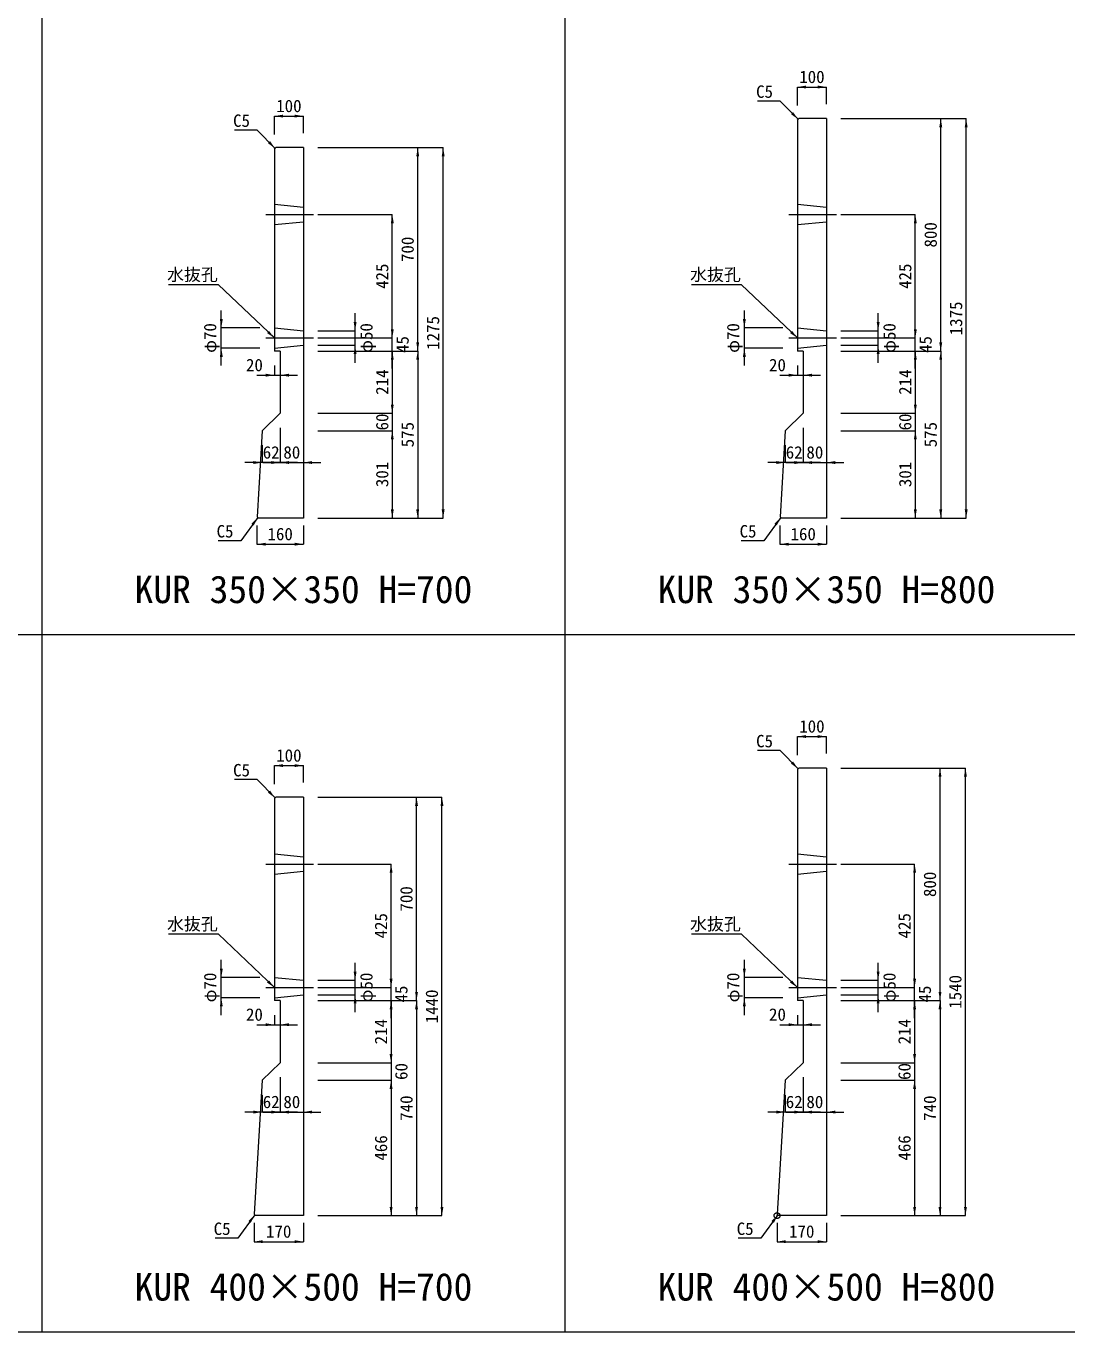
# Model space of a CAD drawing. Units: millimetres at full size, sheet at 1:40. Extents: x 86 to 35886, y -15691 to 10257.
# Drawn here: x 27032 to 30614, y 0 to 4493 of the extents above; entities that cross this region are included whole.
import ezdxf
from ezdxf.enums import TextEntityAlignment as Align

# ---------------------------------------------------------------- set-up
doc = ezdxf.new("R2010")
doc.units = ezdxf.units.MM
doc.header["$LTSCALE"] = 40
doc.header["$PDMODE"] = 32
doc.header["$PDSIZE"] = 20
doc.linetypes.add('DASHED', pattern=[7.5, 6, -1.5])
doc.linetypes.add('USER1', pattern=[28.575, 19.05, -3.175, 3.175, -3.175])
for name, color, linetype, lineweight in [('0_2', 7, 'USER1', 5), ('パネックスKUR', 2, 'Continuous', 20), ('図枠', 5, 'Continuous', 13), ('寸法線', 7, 'Continuous', 13), ('引出線', 4, 'Continuous', 13), ('補助線', 8, 'USER1', 13)]:
    doc.layers.add(name, color=color, linetype=linetype, lineweight=lineweight)
doc.layers.add('文字', color=7, linetype='Continuous')
doc.styles.add('ＭＳ ゴシック', font='')
doc.styles.get('ＭＳ ゴシック').set_extended_font_data('MS Gothic')

# ---------------------------------------------------------------- blocks, each defined once
blk = doc.blocks.new('filled_arrow')
at = {"color": 0, "linetype": 'Continuous', "lineweight": -2}
blk.add_solid([(7.5, 1.25), (0, 0), (7.5, -1.25)], dxfattribs=at)

msp = doc.modelspace()

# ---------------------------------------------------------------- linework, layer by layer
at = {"layer": '0_2'}
for p, q in [((27856.87, 3845), (28020.59, 3845)), ((29656.87, 3845), (29820.59, 3845)), ((27856.87, 3420), (28020.59, 3420)), ((29656.87, 3420), (29820.59, 3420)), ((27856.87, 1610), (28020.59, 1610)), ((29656.87, 1610), (29820.59, 1610)), ((27856.87, 1185), (28020.59, 1185)), ((29656.87, 1185), (29820.59, 1185))]:
    msp.add_line(p, q, dxfattribs=at)
at = {"layer": 'パネックスKUR'}
for p, q in [((29686.23, 4170), (29691.23, 4175)), ((29686.23, 4170), (29686.23, 3375)), ((29786.23, 4175), (29691.23, 4175)), ((29786.23, 4175), (29786.23, 2800)), ((27886.23, 4070), (27891.23, 4075)), ((27886.23, 4070), (27886.23, 3375)), ((27986.23, 4075), (27891.23, 4075)), ((27986.23, 4075), (27986.23, 2800)), ((27906.23, 3375), (27886.23, 3375)), ((27906.23, 3375), (27906.23, 3161)), ((29706.23, 3375), (29686.23, 3375)), ((29706.23, 3375), (29706.23, 3161)), ((27906.23, 3161), (27844.23, 3101)), ((29706.23, 3161), (29644.23, 3101)), ((27844.23, 3101), (27826.53, 2804.99)), ((29644.23, 3101), (29626.53, 2804.99)), ((27826.53, 2804.99), (27831.23, 2800)), ((27986.23, 2800), (27831.23, 2800)), ((29631.23, 2800), (29626.53, 2804.99)), ((29786.23, 2800), (29631.23, 2800)), ((29686.23, 1935), (29691.23, 1940)), ((29686.23, 1935), (29686.23, 1140)), ((29786.23, 1940), (29691.23, 1940)), ((29786.23, 1940), (29786.23, 400)), ((27886.23, 1835), (27891.23, 1840)), ((27886.23, 1835), (27886.23, 1140)), ((27986.23, 1840), (27891.23, 1840)), ((27986.23, 1840), (27986.23, 400)), ((27906.23, 1140), (27886.23, 1140)), ((27906.23, 1140), (27906.23, 926)), ((29706.23, 1140), (29686.23, 1140)), ((29706.23, 1140), (29706.23, 926)), ((27906.23, 926), (27844.23, 866)), ((29706.23, 926), (29644.23, 866)), ((27844.23, 866), (27816.53, 404.99)), ((29644.23, 866), (29616.53, 404.99)), ((27821.23, 400), (27816.53, 404.99)), ((29621.23, 400), (29616.53, 404.99)), ((27986.23, 400), (27821.23, 400)), ((29786.23, 400), (29621.23, 400))]:
    msp.add_line(p, q, dxfattribs=at)
at = {"layer": 'パネックスKUR', "linetype": 'DASHED', "lineweight": 5}
for p, q in [((27886.23, 3880), (27986.23, 3870)), ((29686.23, 3880), (29786.23, 3870)), ((27886.23, 3810), (27986.23, 3820)), ((29686.23, 3810), (29786.23, 3820)), ((27886.23, 3455), (27986.23, 3445)), ((29686.23, 3455), (29786.23, 3445)), ((27886.23, 3385), (27986.23, 3395)), ((29686.23, 3385), (29786.23, 3395)), ((27886.23, 1645), (27986.23, 1635)), ((29686.23, 1645), (29786.23, 1635)), ((27886.23, 1575), (27986.23, 1585)), ((29686.23, 1575), (29786.23, 1585)), ((27886.23, 1220), (27986.23, 1210)), ((29686.23, 1220), (29786.23, 1210)), ((27886.23, 1150), (27986.23, 1160)), ((29686.23, 1150), (29786.23, 1160))]:
    msp.add_line(p, q, dxfattribs=at)
at = {"layer": '図枠'}
for p, q in [((27086.23, 9000), (27086.23, 0)), ((28886.23, 9000), (28886.23, 0)), ((18686.23, 2400), (34286.23, 2400)), ((18686.23, 2400), (34286.23, 2400)), ((18686.23, 0), (34286.23, 0))]:
    msp.add_line(p, q, dxfattribs=at)
at = {"layer": '寸法線'}
for p, q in [((29686.23, 4283.55), (29786.23, 4283.55)), ((29686.23, 4220), (29686.23, 4283.55)), ((29786.23, 4225), (29786.23, 4283.55)), ((27886.23, 4183.55), (27986.23, 4183.55)), ((27886.23, 4120), (27886.23, 4183.55)), ((27986.23, 4125), (27986.23, 4183.55)), ((29836.23, 4175), (30267.07, 4175)), ((29836.23, 4175), (30179.57, 4175)), ((30179.57, 3375), (30179.57, 4175)), ((30267.07, 2800), (30267.07, 4175)), ((28036.23, 4075), (28467.07, 4075)), ((28036.23, 4075), (28379.57, 4075)), ((28379.57, 3375), (28379.57, 4075)), ((28467.07, 2800), (28467.07, 4075)), ((28036.23, 3845), (28292.07, 3845)), ((28292.07, 3420), (28292.07, 3845)), ((29836.23, 3845), (30092.07, 3845)), ((30092.07, 3420), (30092.07, 3845)), ((27703.62, 3325), (27703.62, 3515)), ((28164.15, 3335), (28164.15, 3505)), ((29503.62, 3325), (29503.62, 3515)), ((29964.15, 3335), (29964.15, 3505)), ((28292.07, 3315), (28292.07, 3480)), ((30092.07, 3315), (30092.07, 3480)), ((27836.23, 3455), (27703.62, 3455)), ((28036.23, 3445), (28164.15, 3445)), ((28036.23, 3420), (28292.07, 3420)), ((28036.23, 3420), (28292.07, 3420)), ((29636.23, 3455), (29503.62, 3455)), ((29836.23, 3445), (29964.15, 3445)), ((29836.23, 3420), (30092.07, 3420)), ((29836.23, 3420), (30092.07, 3420)), ((27836.23, 3385), (27703.62, 3385)), ((28036.23, 3395), (28164.15, 3395)), ((28036.23, 3375), (28379.57, 3375)), ((28036.23, 3375), (28292.07, 3375)), ((28036.23, 3375), (28379.57, 3375)), ((28036.23, 3375), (28292.07, 3375)), ((28292.07, 3375), (28292.07, 3161)), ((28379.57, 3375), (28379.57, 2800)), ((29636.23, 3385), (29503.62, 3385)), ((29836.23, 3395), (29964.15, 3395)), ((29836.23, 3375), (30179.57, 3375)), ((29836.23, 3375), (30092.07, 3375)), ((29836.23, 3375), (30179.57, 3375)), ((29836.23, 3375), (30092.07, 3375)), ((30092.07, 3375), (30092.07, 3161)), ((30179.57, 3375), (30179.57, 2800)), ((27886.23, 3325), (27886.23, 3292)), ((27906.23, 3325), (27906.23, 3292)), ((29686.23, 3325), (29686.23, 3292)), ((29706.23, 3325), (29706.23, 3292)), ((27826.23, 3292), (27966.23, 3292)), ((29626.23, 3292), (29766.23, 3292)), ((28292.07, 3221), (28292.07, 3041)), ((30092.07, 3221), (30092.07, 3041)), ((28036.23, 3161), (28292.07, 3161)), ((28036.23, 3161), (28292.07, 3161)), ((29836.23, 3161), (30092.07, 3161)), ((29836.23, 3161), (30092.07, 3161)), ((27906.23, 3111), (27906.23, 2991.41)), ((27906.23, 3111), (27906.23, 2991.41)), ((28036.23, 3101), (28292.07, 3101)), ((28036.23, 3101), (28292.07, 3101)), ((28292.07, 3101), (28292.07, 2800)), ((29706.23, 3111), (29706.23, 2991.41)), ((29706.23, 3111), (29706.23, 2991.41)), ((29836.23, 3101), (30092.07, 3101)), ((29836.23, 3101), (30092.07, 3101)), ((30092.07, 3101), (30092.07, 2800)), ((27844.23, 3051), (27844.23, 2991.41)), ((27986.23, 3051), (27986.23, 2991.41)), ((29644.23, 3051), (29644.23, 2991.41)), ((29786.23, 3051), (29786.23, 2991.41)), ((27966.23, 2991.41), (27784.23, 2991.41)), ((27846.23, 2991.41), (28046.23, 2991.41)), ((29766.23, 2991.41), (29584.23, 2991.41)), ((29646.23, 2991.41), (29846.23, 2991.41)), ((28036.23, 2800), (28467.07, 2800)), ((28036.23, 2800), (28379.57, 2800)), ((28036.23, 2800), (28292.07, 2800)), ((29836.23, 2800), (30267.07, 2800)), ((29836.23, 2800), (30179.57, 2800)), ((29836.23, 2800), (30092.07, 2800)), ((27826.23, 2775), (27826.23, 2710.43)), ((27986.23, 2775), (27986.23, 2710.43)), ((29626.23, 2775), (29626.23, 2710.43)), ((29786.23, 2775), (29786.23, 2710.43)), ((27826.23, 2710.43), (27986.23, 2710.43)), ((29626.23, 2710.43), (29786.23, 2710.43)), ((29686.23, 2048.55), (29786.23, 2048.55)), ((29686.23, 1985), (29686.23, 2048.55)), ((29786.23, 1990), (29786.23, 2048.55)), ((27886.23, 1948.55), (27986.23, 1948.55)), ((27886.23, 1885), (27886.23, 1948.55)), ((27986.23, 1890), (27986.23, 1948.55)), ((29836.23, 1940), (30264.57, 1940)), ((29836.23, 1940), (30177.07, 1940)), ((30177.07, 1140), (30177.07, 1940)), ((30264.57, 400), (30264.57, 1940)), ((28036.23, 1840), (28462.96, 1840)), ((28036.23, 1840), (28375.46, 1840)), ((28375.46, 1140), (28375.46, 1840)), ((28462.96, 400), (28462.96, 1840)), ((28036.23, 1610), (28287.96, 1610)), ((28287.96, 1185), (28287.96, 1610)), ((29836.23, 1610), (30089.57, 1610)), ((30089.57, 1185), (30089.57, 1610)), ((27703.62, 1090), (27703.62, 1280)), ((28164.15, 1100), (28164.15, 1270)), ((29503.62, 1090), (29503.62, 1280)), ((29964.15, 1100), (29964.15, 1270)), ((27836.23, 1220), (27703.62, 1220)), ((28287.96, 1080), (28287.96, 1245)), ((29636.23, 1220), (29503.62, 1220)), ((30089.57, 1080), (30089.57, 1245)), ((28036.23, 1210), (28164.15, 1210)), ((28036.23, 1185), (28287.96, 1185)), ((28036.23, 1185), (28287.96, 1185)), ((29836.23, 1210), (29964.15, 1210)), ((29836.23, 1185), (30089.57, 1185)), ((29836.23, 1185), (30089.57, 1185)), ((27836.23, 1150), (27703.62, 1150)), ((28036.23, 1160), (28164.15, 1160)), ((28036.23, 1140), (28375.46, 1140)), ((28036.23, 1140), (28287.96, 1140)), ((28036.23, 1140), (28375.46, 1140)), ((28036.23, 1140), (28287.96, 1140)), ((28287.96, 1140), (28287.96, 926)), ((28375.46, 1140), (28375.46, 400)), ((29636.23, 1150), (29503.62, 1150)), ((29836.23, 1160), (29964.15, 1160)), ((29836.23, 1140), (30177.07, 1140)), ((29836.23, 1140), (30089.57, 1140)), ((29836.23, 1140), (30177.07, 1140)), ((29836.23, 1140), (30089.57, 1140)), ((30089.57, 1140), (30089.57, 926)), ((30177.07, 1140), (30177.07, 400)), ((27886.23, 1090), (27886.23, 1057)), ((27906.23, 1090), (27906.23, 1057)), ((29686.23, 1090), (29686.23, 1057)), ((29706.23, 1090), (29706.23, 1057)), ((27826.23, 1057), (27966.23, 1057)), ((29626.23, 1057), (29766.23, 1057)), ((28287.96, 986), (28287.96, 806)), ((30089.57, 986), (30089.57, 806)), ((28036.23, 926), (28287.96, 926)), ((28036.23, 926), (28287.96, 926)), ((29836.23, 926), (30089.57, 926)), ((29836.23, 926), (30089.57, 926)), ((27906.23, 876), (27906.23, 756.41)), ((27906.23, 876), (27906.23, 756.41)), ((27986.23, 876), (27986.23, 756.41)), ((28036.23, 866), (28287.96, 866)), ((28036.23, 866), (28287.96, 866)), ((28287.96, 866), (28287.96, 400)), ((29706.23, 876), (29706.23, 756.41)), ((29706.23, 876), (29706.23, 756.41)), ((29786.23, 876), (29786.23, 756.41)), ((29836.23, 866), (30089.57, 866)), ((29836.23, 866), (30089.57, 866)), ((30089.57, 866), (30089.57, 400)), ((27844.23, 816), (27844.23, 756.41)), ((29644.23, 816), (29644.23, 756.41)), ((27966.23, 756.41), (27784.23, 756.41)), ((27846.23, 756.41), (28046.23, 756.41)), ((29766.23, 756.41), (29584.23, 756.41)), ((29646.23, 756.41), (29846.23, 756.41)), ((27816.23, 375), (27816.23, 310.43)), ((27986.23, 375), (27986.23, 310.43)), ((28036.23, 400), (28462.96, 400)), ((28036.23, 400), (28375.46, 400)), ((28036.23, 400), (28287.96, 400)), ((29616.23, 375), (29616.23, 310.43)), ((29786.23, 375), (29786.23, 310.43)), ((29836.23, 400), (30264.57, 400)), ((29836.23, 400), (30177.07, 400)), ((29836.23, 400), (30089.57, 400)), ((27816.23, 310.43), (27986.23, 310.43)), ((29616.23, 310.43), (29786.23, 310.43))]:
    msp.add_line(p, q, dxfattribs=at)
at = {"layer": '引出線'}
for points in [[(29688.73, 4172.5), (29627.24, 4235.21), (29549.47, 4235.21)], [(27888.73, 4072.5), (27827.24, 4135.21), (27749.47, 4135.21)], [(27886.23, 3420), (27693.77, 3603.45), (27522.03, 3603.45)], [(29686.23, 3420), (29493.77, 3603.45), (29322.03, 3603.45)], [(27828.88, 2802.5), (27770.45, 2722.24), (27692.69, 2722.24)], [(29628.88, 2802.5), (29570.45, 2722.24), (29492.69, 2722.24)], [(29688.73, 1937.5), (29627.24, 2000.21), (29549.47, 2000.21)], [(27888.73, 1837.5), (27827.24, 1900.21), (27749.47, 1900.21)], [(27886.23, 1185), (27693.77, 1368.45), (27522.03, 1368.45)], [(29686.23, 1185), (29493.77, 1368.45), (29322.03, 1368.45)], [(27818.88, 402.5), (27760.45, 322.24), (27682.69, 322.24)], [(29618.88, 402.5), (29560.45, 322.24), (29482.69, 322.24)]]:
    msp.add_lwpolyline(points, dxfattribs=at)
at = {"layer": '補助線'}
msp.add_point((29616.23, 400), dxfattribs=at)

# ---------------------------------------------------------------- block references
at = {"layer": '寸法線', "xscale": 4, "yscale": 4}
for p in [(29686.23, 4283.55), (27886.23, 4183.55), (27906.23, 3292), (29706.23, 3292), (27906.23, 2991.41), (27986.23, 2991.41), (29706.23, 2991.41), (29786.23, 2991.41), (27826.23, 2710.43), (29626.23, 2710.43), (29686.23, 2048.55), (27886.23, 1948.55), (27906.23, 1057), (29706.23, 1057), (27906.23, 756.41), (27986.23, 756.41), (29706.23, 756.41), (29786.23, 756.41), (27816.23, 310.43), (29616.23, 310.43)]:
    msp.add_blockref('filled_arrow', p, dxfattribs=at)
for p, rotation in [((29786.23, 4283.55), 180), ((27986.23, 4183.55), 180), ((30179.57, 4175), 270), ((30267.07, 4175), 270), ((28379.57, 4075), 270), ((28467.07, 4075), 270), ((28292.07, 3845), 270), ((30092.07, 3845), 270), ((27703.62, 3455), 90), ((28164.15, 3445), 90), ((29503.62, 3455), 90), ((29964.15, 3445), 90), ((28292.07, 3420), 90), ((28292.07, 3420), 90), ((30092.07, 3420), 90), ((30092.07, 3420), 90), ((27703.62, 3385), 270), ((28164.15, 3395), 270), ((28292.07, 3375), 270), ((28292.07, 3375), 270), ((28379.57, 3375), 90), ((28379.57, 3375), 270), ((29503.62, 3385), 270), ((29964.15, 3395), 270), ((30092.07, 3375), 270), ((30092.07, 3375), 270), ((30179.57, 3375), 90), ((30179.57, 3375), 270), ((27886.23, 3292), 180), ((29686.23, 3292), 180), ((28292.07, 3161), 90), ((28292.07, 3161), 90), ((30092.07, 3161), 90), ((30092.07, 3161), 90), ((28292.07, 3101), 270), ((28292.07, 3101), 270), ((30092.07, 3101), 270), ((30092.07, 3101), 270), ((27844.23, 2991.41), 180), ((27906.23, 2991.41), 180), ((29644.23, 2991.41), 180), ((29706.23, 2991.41), 180), ((28292.07, 2800), 90), ((28379.57, 2800), 90), ((28467.07, 2800), 90), ((30092.07, 2800), 90), ((30179.57, 2800), 90), ((30267.07, 2800), 90), ((27986.23, 2710.43), 180), ((29786.23, 2710.43), 180), ((29786.23, 2048.55), 180), ((27986.23, 1948.55), 180), ((30177.07, 1940), 270), ((30264.57, 1940), 270), ((28375.46, 1840), 270), ((28462.96, 1840), 270), ((28287.96, 1610), 270), ((30089.57, 1610), 270), ((27703.62, 1220), 90), ((28164.15, 1210), 90), ((28287.96, 1185), 90), ((28287.96, 1185), 90), ((29503.62, 1220), 90), ((29964.15, 1210), 90), ((30089.57, 1185), 90), ((30089.57, 1185), 90), ((28375.46, 1140), 90), ((30177.07, 1140), 90), ((27703.62, 1150), 270), ((28164.15, 1160), 270), ((28287.96, 1140), 270), ((28287.96, 1140), 270), ((28375.46, 1140), 270), ((29503.62, 1150), 270), ((29964.15, 1160), 270), ((30089.57, 1140), 270), ((30089.57, 1140), 270), ((30177.07, 1140), 270), ((27886.23, 1057), 180), ((29686.23, 1057), 180), ((28287.96, 926), 90), ((28287.96, 926), 90), ((30089.57, 926), 90), ((30089.57, 926), 90), ((28287.96, 866), 270), ((28287.96, 866), 270), ((30089.57, 866), 270), ((30089.57, 866), 270), ((27844.23, 756.41), 180), ((27906.23, 756.41), 180), ((29644.23, 756.41), 180), ((29706.23, 756.41), 180), ((28287.96, 400), 90), ((28375.46, 400), 90), ((28462.96, 400), 90), ((30089.57, 400), 90), ((30177.07, 400), 90), ((30264.57, 400), 90), ((27986.23, 310.43), 180), ((29786.23, 310.43), 180)]:
    msp.add_blockref('filled_arrow', p, dxfattribs=dict(at, rotation=rotation))
at = {"layer": '引出線', "xscale": 4, "yscale": 4}
for p, rotation in [((29688.73, 4172.5), 134.4), ((27888.73, 4072.5), 134.4), ((27886.23, 3420), 136.4), ((29686.23, 3420), 136.4), ((27828.88, 2802.5), 233.9), ((29628.88, 2802.5), 233.9), ((29688.73, 1937.5), 134.4), ((27888.73, 1837.5), 134.4), ((27886.23, 1185), 136.4), ((29686.23, 1185), 136.4), ((27818.88, 402.5), 233.9), ((29618.88, 402.5), 233.9)]:
    msp.add_blockref('filled_arrow', p, dxfattribs=dict(at, rotation=rotation))

# ---------------------------------------------------------------- texts
at = {"layer": '寸法線', "style": 'ＭＳ ゴシック'}
for s, p in [('100', (29736.23, 4318.55)), ('100', (27936.23, 4218.55)), ('20', (27817.64, 3327)), ('20', (29617.64, 3327)), ('62', (27875.23, 3026.41)), ('80', (27946.23, 3026.41)), ('62', (29675.23, 3026.41)), ('80', (29746.23, 3026.41)), ('160', (27906.23, 2745.43)), ('160', (29706.23, 2745.43)), ('100', (29736.23, 2083.55)), ('100', (27936.23, 1983.55)), ('20', (27817.64, 1092)), ('20', (29617.64, 1092)), ('62', (27875.23, 791.41)), ('80', (27946.23, 791.41)), ('62', (29675.23, 791.41)), ('80', (29746.23, 791.41)), ('170', (27901.23, 345.43)), ('170', (29701.23, 345.43))]:
    msp.add_text(s, height=42.72, dxfattribs=at).set_placement(p, align=Align.MIDDLE_CENTER)
for s, p in [('800', (30144.57, 3775)), ('700', (28344.57, 3725)), ('425', (28257.07, 3632.5)), ('425', (30057.07, 3632.5)), ('1375', (30232.07, 3487.5)), ('φ70', (27664.96, 3420)), ('φ50', (28202.81, 3420)), ('1275', (28432.07, 3437.5)), ('φ70', (29464.96, 3420)), ('φ50', (30002.81, 3420)), ('45', (28327.07, 3397.5)), ('45', (30127.07, 3397.5)), ('214', (28257.07, 3268)), ('214', (30057.07, 3268)), ('60', (28257.07, 3131)), ('60', (30057.07, 3131)), ('575', (28344.57, 3087.5)), ('575', (30144.57, 3087.5)), ('301', (28257.07, 2950.5)), ('301', (30057.07, 2950.5)), ('800', (30142.07, 1540)), ('700', (28340.46, 1490)), ('425', (28252.96, 1397.5)), ('425', (30054.57, 1397.5)), ('φ70', (27664.96, 1185)), ('φ50', (28202.81, 1185)), ('φ70', (29464.96, 1185)), ('φ50', (30002.81, 1185)), ('1540', (30229.57, 1170)), ('45', (28322.96, 1162.5)), ('1440', (28427.96, 1120)), ('45', (30124.57, 1162.5)), ('214', (28252.96, 1033)), ('214', (30054.57, 1033)), ('60', (28322.96, 896)), ('60', (30054.57, 896)), ('740', (28340.46, 770)), ('740', (30142.07, 770)), ('466', (28252.96, 633)), ('466', (30054.57, 633))]:
    msp.add_text(s, height=42.72, rotation=90, dxfattribs=at).set_placement(p, align=Align.MIDDLE_CENTER)
at = {"layer": '引出線', "style": 'ＭＳ ゴシック'}
for s, p in [('C5', (29602.24, 4289.21)), ('C5', (27802.24, 4189.21)), ('水抜孔', (27691.52, 3659.73)), ('水抜孔', (29491.52, 3659.73)), ('C5', (27745.45, 2776.24)), ('C5', (29545.45, 2776.24)), ('C5', (29602.24, 2054.21)), ('C5', (27802.24, 1954.21)), ('水抜孔', (27691.52, 1424.73)), ('水抜孔', (29491.52, 1424.73)), ('C5', (27735.45, 376.24)), ('C5', (29535.45, 376.24))]:
    msp.add_text(s, height=42.72, dxfattribs=at).set_placement(p, align=Align.TOP_RIGHT)
at = {"layer": '文字', "style": 'ＭＳ ゴシック'}
for s, p in [('KUR 350×350 H=700', (27986.23, 2555.22)), ('KUR 350×350 H=800', (29786.23, 2555.22)), ('KUR 400×500 H=700', (27986.23, 155.22)), ('KUR 400×500 H=800', (29786.23, 155.22))]:
    msp.add_text(s, height=94.94, dxfattribs=at).set_placement(p, align=Align.MIDDLE_CENTER)

doc.saveas('drawing.dxf')
